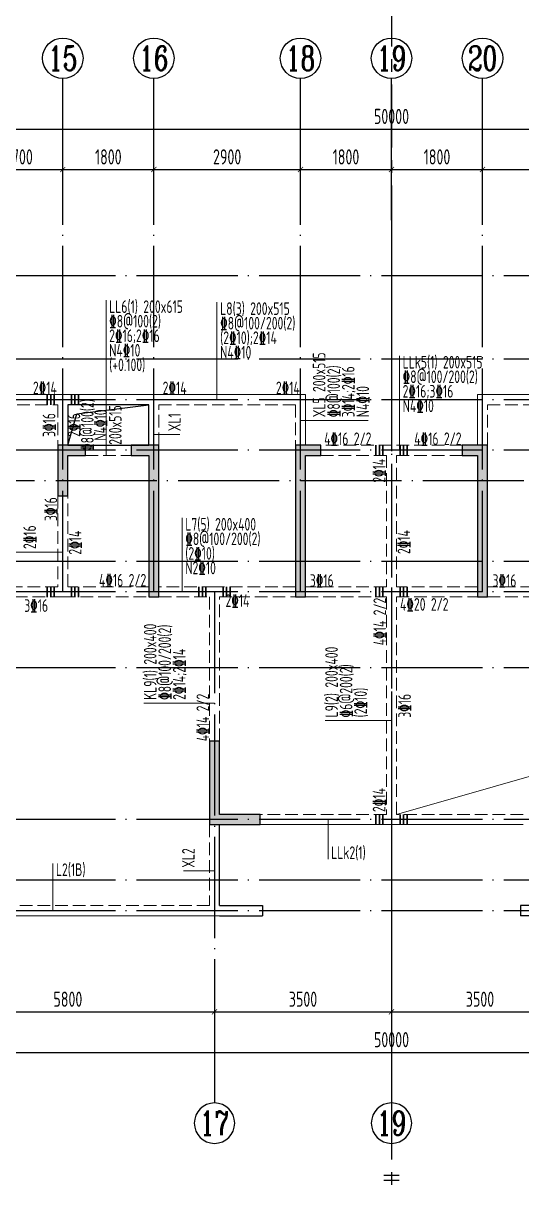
# Model space of a CAD drawing. Extents: x -812054 to 22247, y -644080 to 1003627.
# Drawn here: x -233952 to -224098, y -301250 to -278176 of the extents above; entities that cross this region are included whole.
import ezdxf
from ezdxf.enums import TextEntityAlignment as Align

# ---------------------------------------------------------------- set-up
doc = ezdxf.new("R2010")
doc.units = 0
doc.header["$LTSCALE"] = 1000
for name, pattern in [('CENTER', [2, 1.25, -0.25, 0.25, -0.25]), ('DASH', [0.35, 0.25, -0.1]), ('DOTE', [2.42, 2, -0.2, 0.02, -0.2])]:
    doc.linetypes.add(name, pattern=pattern)
doc.layers.get('0').update_dxf_attribs({"linetype": 'CONTINUOUS'})
doc.layers.get('DEFPOINTS').update_dxf_attribs({"linetype": 'CONTINUOUS'})
for name, color, linetype in [('A-AXIS', 1, 'CONTINUOUS'), ('A-DOTE', 10, 'DOTE'), ('AXIS_NUM', 7, 'CONTINUOUS'), ('BEAM_CON', 4, 'CONTINUOUS'), ('S-D洞口', 4, 'CONTINUOUS'), ('S-L主梁线', 4, 'DASH'), ('S-L梁编号', 6, 'CONTINUOUS'), ('S-L梁配筋', 7, 'CONTINUOUS'), ('S-Q墙填充', 252, 'CONTINUOUS'), ('S-Q墙实线', 6, 'CONTINUOUS'), ('S-Y一般标注', 3, 'CONTINUOUS'), ('THIN', 7, 'CONTINUOUS')]:
    doc.layers.add(name, color=color, linetype=linetype)
doc.layers.add('梁附加箍筋', color=1, linetype='CONTINUOUS', lineweight=35)
doc.styles.add('TSSD_Axis', font='complex.shx', dxfattribs={"width": 0.7, "bigfont": 'hztxt.shx'})
doc.styles.add('TSSD_DIMENSION', font='Tssdeng.shx', dxfattribs={"width": 0.7, "bigfont": 'tssdchn.shx'})
doc.styles.add('TSSD_REIN', font='tssdeng.shx', dxfattribs={"width": 0.7, "height": 300, "bigfont": 'tssdchn.shx'})
doc.dimstyles.new('TSSD_100_100', dxfattribs={"dimtxt": 300, "dimasz": 100, "dimexe": 100, "dimexo": 250, "dimgap": 100, "dimtad": 1, "dimdec": 0, "dimzin": 0, "dimdsep": 46, "dimtxsty": 'TSSD_DIMENSION', "dimblk": 'ARCHTICK', "dimcen": 0, "dimdle": 100, "dimclrt": 7, "dimadec": 0, "dimazin": 0, "dimtfac": 1, "dimtdec": 0, "dimtix": 1, "dimtmove": 2, "dimatfit": 3, "dimldrblk": 'ARCHTICK', "dimfxl": 1, "dimtolj": 1, "dimtzin": 0, "dimarcsym": 0})

# ---------------------------------------------------------------- blocks, each defined once
blk = doc.blocks.new('ts_axno')
at = {"color": 0, "linetype": 'ByBlock', "lineweight": -2}
blk.add_circle((0, 0), 0.5, dxfattribs=at)
at = {"color": 0, "linetype": 'ByBlock', "lineweight": -2, "style": 'TSSD_Axis', "width": 0.7}
blk.add_attdef('A', text='', height=0.6, dxfattribs=at).set_placement((0, 0), align=Align.MIDDLE_CENTER)
blk = doc.blocks.new('_ArchTick')
at = {"color": 0, "linetype": 'ByBlock', "const_width": 0.15}
blk.add_lwpolyline([(-0.5, -0.5), (0.5, 0.5)], dxfattribs=at)
blk = doc.blocks.new('*D144')
at = {"layer": 'DEFPOINTS', "color": 0, "transparency": 16777216}
for p in [(23100, 19250), (21400, 18250), (23100, 18250)]:
    blk.add_point(p, dxfattribs=at)
at = {"layer": 'S-Y一般标注', "color": 0, "lineweight": -2, "transparency": 16777216}
for p, q in [((21300, 19250), (23200, 19250)), ((21400, 18500), (21400, 19350)), ((23100, 18500), (23100, 19350))]:
    blk.add_line(p, q, dxfattribs=at)
at = {"layer": 'S-Y一般标注', "color": 0, "lineweight": -2, "transparency": 16777216, "xscale": 100, "yscale": 100, "zscale": 100, "rotation": 180}
blk.add_blockref('_ArchTick', (21400, 19250), dxfattribs=at)
at = {"layer": 'S-Y一般标注', "color": 0, "lineweight": -2, "transparency": 16777216, "xscale": 100, "yscale": 100, "zscale": 100}
blk.add_blockref('_ArchTick', (23100, 19250), dxfattribs=at)
at = {"layer": 'S-Y一般标注', "color": 7, "transparency": 16777216, "insert": (22250, 19500), "char_height": 300, "attachment_point": 5, "style": 'TSSD_DIMENSION'}
blk.add_mtext('\\A1;1700', dxfattribs=at)
blk = doc.blocks.new('*D145')
at = {"layer": 'DEFPOINTS', "color": 0, "transparency": 16777216}
for p in [(24900, 19250), (23100, 18250), (24900, 18250)]:
    blk.add_point(p, dxfattribs=at)
at = {"layer": 'S-Y一般标注', "color": 0, "lineweight": -2, "transparency": 16777216}
for p, q in [((23000, 19250), (25000, 19250)), ((23100, 18500), (23100, 19350)), ((24900, 18500), (24900, 19350))]:
    blk.add_line(p, q, dxfattribs=at)
at = {"layer": 'S-Y一般标注', "color": 0, "lineweight": -2, "transparency": 16777216, "xscale": 100, "yscale": 100, "zscale": 100, "rotation": 180}
blk.add_blockref('_ArchTick', (23100, 19250), dxfattribs=at)
at = {"layer": 'S-Y一般标注', "color": 0, "lineweight": -2, "transparency": 16777216, "xscale": 100, "yscale": 100, "zscale": 100}
blk.add_blockref('_ArchTick', (24900, 19250), dxfattribs=at)
at = {"layer": 'S-Y一般标注', "color": 7, "transparency": 16777216, "insert": (24000, 19500), "char_height": 300, "attachment_point": 5, "style": 'TSSD_DIMENSION'}
blk.add_mtext('\\A1;1800', dxfattribs=at)
blk = doc.blocks.new('*D146')
at = {"layer": 'DEFPOINTS', "color": 0, "transparency": 16777216}
for p in [(27800, 19250), (24900, 18250), (27800, 18250)]:
    blk.add_point(p, dxfattribs=at)
at = {"layer": 'S-Y一般标注', "color": 0, "lineweight": -2, "transparency": 16777216}
for p, q in [((24800, 19250), (27900, 19250)), ((24900, 18500), (24900, 19350)), ((27800, 18500), (27800, 19350))]:
    blk.add_line(p, q, dxfattribs=at)
at = {"layer": 'S-Y一般标注', "color": 0, "lineweight": -2, "transparency": 16777216, "xscale": 100, "yscale": 100, "zscale": 100, "rotation": 180}
blk.add_blockref('_ArchTick', (24900, 19250), dxfattribs=at)
at = {"layer": 'S-Y一般标注', "color": 0, "lineweight": -2, "transparency": 16777216, "xscale": 100, "yscale": 100, "zscale": 100}
blk.add_blockref('_ArchTick', (27800, 19250), dxfattribs=at)
at = {"layer": 'S-Y一般标注', "color": 7, "transparency": 16777216, "insert": (26350, 19500), "char_height": 300, "attachment_point": 5, "style": 'TSSD_DIMENSION'}
blk.add_mtext('\\A1;2900', dxfattribs=at)
blk = doc.blocks.new('*D147')
at = {"layer": 'DEFPOINTS', "color": 0, "transparency": 16777216}
for p in [(29600, 19250), (27800, 18250), (29600, 18250)]:
    blk.add_point(p, dxfattribs=at)
at = {"layer": 'S-Y一般标注', "color": 0, "lineweight": -2, "transparency": 16777216}
for p, q in [((27700, 19250), (29700, 19250)), ((27800, 18500), (27800, 19350)), ((29600, 18500), (29600, 19350))]:
    blk.add_line(p, q, dxfattribs=at)
at = {"layer": 'S-Y一般标注', "color": 0, "lineweight": -2, "transparency": 16777216, "xscale": 100, "yscale": 100, "zscale": 100, "rotation": 180}
blk.add_blockref('_ArchTick', (27800, 19250), dxfattribs=at)
at = {"layer": 'S-Y一般标注', "color": 0, "lineweight": -2, "transparency": 16777216, "xscale": 100, "yscale": 100, "zscale": 100}
blk.add_blockref('_ArchTick', (29600, 19250), dxfattribs=at)
at = {"layer": 'S-Y一般标注', "color": 7, "transparency": 16777216, "insert": (28700, 19500), "char_height": 300, "attachment_point": 5, "style": 'TSSD_DIMENSION'}
blk.add_mtext('\\A1;1800', dxfattribs=at)
blk = doc.blocks.new('*D148')
at = {"layer": 'DEFPOINTS', "color": 0, "transparency": 16777216}
for p in [(31400, 19250), (29600, 18250), (31400, 18250)]:
    blk.add_point(p, dxfattribs=at)
at = {"layer": 'S-Y一般标注', "color": 0, "lineweight": -2, "transparency": 16777216}
for p, q in [((29500, 19250), (31500, 19250)), ((29600, 18500), (29600, 19350)), ((31400, 18500), (31400, 19350))]:
    blk.add_line(p, q, dxfattribs=at)
at = {"layer": 'S-Y一般标注', "color": 0, "lineweight": -2, "transparency": 16777216, "xscale": 100, "yscale": 100, "zscale": 100, "rotation": 180}
blk.add_blockref('_ArchTick', (29600, 19250), dxfattribs=at)
at = {"layer": 'S-Y一般标注', "color": 0, "lineweight": -2, "transparency": 16777216, "xscale": 100, "yscale": 100, "zscale": 100}
blk.add_blockref('_ArchTick', (31400, 19250), dxfattribs=at)
at = {"layer": 'S-Y一般标注', "color": 7, "transparency": 16777216, "insert": (30500, 19500), "char_height": 300, "attachment_point": 5, "style": 'TSSD_DIMENSION'}
blk.add_mtext('\\A1;1800', dxfattribs=at)
blk = doc.blocks.new('*D149')
at = {"layer": 'DEFPOINTS', "color": 0, "transparency": 16777216}
for p in [(34300, 19250), (31400, 18250), (34300, 18250)]:
    blk.add_point(p, dxfattribs=at)
at = {"layer": 'S-Y一般标注', "color": 0, "lineweight": -2, "transparency": 16777216}
for p, q in [((31300, 19250), (34400, 19250)), ((31400, 18500), (31400, 19350)), ((34300, 18500), (34300, 19350))]:
    blk.add_line(p, q, dxfattribs=at)
at = {"layer": 'S-Y一般标注', "color": 0, "lineweight": -2, "transparency": 16777216, "xscale": 100, "yscale": 100, "zscale": 100, "rotation": 180}
blk.add_blockref('_ArchTick', (31400, 19250), dxfattribs=at)
at = {"layer": 'S-Y一般标注', "color": 0, "lineweight": -2, "transparency": 16777216, "xscale": 100, "yscale": 100, "zscale": 100}
blk.add_blockref('_ArchTick', (34300, 19250), dxfattribs=at)
at = {"layer": 'S-Y一般标注', "color": 7, "transparency": 16777216, "insert": (32850, 19500), "char_height": 300, "attachment_point": 5, "style": 'TSSD_DIMENSION'}
blk.add_mtext('\\A1;2900', dxfattribs=at)
blk = doc.blocks.new('*D159')
at = {"layer": 'DEFPOINTS', "color": 0, "transparency": 16777216}
for p in [(54600, 20050), (4600, 18250), (54600, 18250)]:
    blk.add_point(p, dxfattribs=at)
at = {"layer": 'S-Y一般标注', "color": 0, "lineweight": -2, "transparency": 16777216}
for p, q in [((4600, 18500), (4600, 20150)), ((54600, 18500), (54600, 20150)), ((4500, 20050), (54700, 20050))]:
    blk.add_line(p, q, dxfattribs=at)
at = {"layer": 'S-Y一般标注', "color": 0, "lineweight": -2, "transparency": 16777216, "xscale": 100, "yscale": 100, "zscale": 100, "rotation": 180}
blk.add_blockref('_ArchTick', (4600, 20050), dxfattribs=at)
at = {"layer": 'S-Y一般标注', "color": 0, "lineweight": -2, "transparency": 16777216, "xscale": 100, "yscale": 100, "zscale": 100}
blk.add_blockref('_ArchTick', (54600, 20050), dxfattribs=at)
at = {"layer": 'S-Y一般标注', "color": 7, "transparency": 16777216, "insert": (29600, 20300), "char_height": 300, "attachment_point": 5, "style": 'TSSD_DIMENSION'}
blk.add_mtext('\\A1;50000', dxfattribs=at)
blk = doc.blocks.new('*D176')
at = {"layer": 'DEFPOINTS', "color": 0, "transparency": 16777216}
for p in [(20300, 3600), (26100, 3600), (26100, 2600)]:
    blk.add_point(p, dxfattribs=at)
at = {"layer": 'S-Y一般标注', "color": 0, "lineweight": -2, "transparency": 16777216}
for p, q in [((20300, 3350), (20300, 2500)), ((26100, 3350), (26100, 2500)), ((20200, 2600), (26200, 2600))]:
    blk.add_line(p, q, dxfattribs=at)
at = {"layer": 'S-Y一般标注', "color": 0, "lineweight": -2, "transparency": 16777216, "xscale": 100, "yscale": 100, "zscale": 100, "rotation": 180}
blk.add_blockref('_ArchTick', (20300, 2600), dxfattribs=at)
at = {"layer": 'S-Y一般标注', "color": 0, "lineweight": -2, "transparency": 16777216, "xscale": 100, "yscale": 100, "zscale": 100}
blk.add_blockref('_ArchTick', (26100, 2600), dxfattribs=at)
at = {"layer": 'S-Y一般标注', "color": 7, "transparency": 16777216, "insert": (23200, 2850), "char_height": 300, "attachment_point": 5, "style": 'TSSD_DIMENSION'}
blk.add_mtext('\\A1;5800', dxfattribs=at)
blk = doc.blocks.new('*D177')
at = {"layer": 'DEFPOINTS', "color": 0, "transparency": 16777216}
for p in [(26100, 3600), (29600, 3600), (29600, 2600)]:
    blk.add_point(p, dxfattribs=at)
at = {"layer": 'S-Y一般标注', "color": 0, "lineweight": -2, "transparency": 16777216}
for p, q in [((26100, 3350), (26100, 2500)), ((29600, 3350), (29600, 2500)), ((26000, 2600), (29700, 2600))]:
    blk.add_line(p, q, dxfattribs=at)
at = {"layer": 'S-Y一般标注', "color": 0, "lineweight": -2, "transparency": 16777216, "xscale": 100, "yscale": 100, "zscale": 100, "rotation": 180}
blk.add_blockref('_ArchTick', (26100, 2600), dxfattribs=at)
at = {"layer": 'S-Y一般标注', "color": 0, "lineweight": -2, "transparency": 16777216, "xscale": 100, "yscale": 100, "zscale": 100}
blk.add_blockref('_ArchTick', (29600, 2600), dxfattribs=at)
at = {"layer": 'S-Y一般标注', "color": 7, "transparency": 16777216, "insert": (27850, 2850), "char_height": 300, "attachment_point": 5, "style": 'TSSD_DIMENSION'}
blk.add_mtext('\\A1;3500', dxfattribs=at)
blk = doc.blocks.new('*D182')
at = {"layer": 'DEFPOINTS', "color": 0, "transparency": 16777216}
for p in [(4600, 3600), (54600, 3600), (54600, 1800)]:
    blk.add_point(p, dxfattribs=at)
at = {"layer": 'S-Y一般标注', "color": 0, "lineweight": -2, "transparency": 16777216}
for p, q in [((4600, 3350), (4600, 1700)), ((54600, 3350), (54600, 1700)), ((4500, 1800), (54700, 1800))]:
    blk.add_line(p, q, dxfattribs=at)
at = {"layer": 'S-Y一般标注', "color": 0, "lineweight": -2, "transparency": 16777216, "xscale": 100, "yscale": 100, "zscale": 100, "rotation": 180}
blk.add_blockref('_ArchTick', (4600, 1800), dxfattribs=at)
at = {"layer": 'S-Y一般标注', "color": 0, "lineweight": -2, "transparency": 16777216, "xscale": 100, "yscale": 100, "zscale": 100}
blk.add_blockref('_ArchTick', (54600, 1800), dxfattribs=at)
at = {"layer": 'S-Y一般标注', "color": 7, "transparency": 16777216, "insert": (29600, 2050), "char_height": 300, "attachment_point": 5, "style": 'TSSD_DIMENSION'}
blk.add_mtext('\\A1;50000', dxfattribs=at)
blk = doc.blocks.new('*D185')
at = {"layer": 'DEFPOINTS', "color": 0, "transparency": 16777216}
for p in [(29600, 3600), (33100, 3600), (33100, 2600)]:
    blk.add_point(p, dxfattribs=at)
at = {"layer": 'S-Y一般标注', "color": 0, "lineweight": -2, "transparency": 16777216}
for p, q in [((29600, 3350), (29600, 2500)), ((33100, 3350), (33100, 2500)), ((29500, 2600), (33200, 2600))]:
    blk.add_line(p, q, dxfattribs=at)
at = {"layer": 'S-Y一般标注', "color": 0, "lineweight": -2, "transparency": 16777216, "xscale": 100, "yscale": 100, "zscale": 100, "rotation": 180}
blk.add_blockref('_ArchTick', (29600, 2600), dxfattribs=at)
at = {"layer": 'S-Y一般标注', "color": 0, "lineweight": -2, "transparency": 16777216, "xscale": 100, "yscale": 100, "zscale": 100}
blk.add_blockref('_ArchTick', (33100, 2600), dxfattribs=at)
at = {"layer": 'S-Y一般标注', "color": 7, "transparency": 16777216, "insert": (31350, 2850), "char_height": 300, "attachment_point": 5, "style": 'TSSD_DIMENSION'}
blk.add_mtext('\\A1;3500', dxfattribs=at)
blk = doc.blocks.new('20210807.15312791')
at = {"layer": 'S-Q墙填充'}
h = blk.add_hatch(color=252, dxfattribs=at)
h.dxf.hatch_style = 1
h.paths.add_polyline_path([(79416, 66140), (79416, 65140), (79616, 65140), (79616, 65940), (79966, 65940), (79966, 66140)])
h = blk.add_hatch(color=252, dxfattribs=at)
h.dxf.hatch_style = 1
h.paths.add_polyline_path([(81416, 66140), (80866, 66140), (80866, 65940), (81216, 65940), (81216, 63140), (81416, 63140)])
h = blk.add_hatch(color=252, dxfattribs=at)
h.dxf.hatch_style = 1
h.paths.add_polyline_path([(84116, 66140), (84116, 63140), (84316, 63140), (84316, 65940), (84616, 65940), (84616, 66140)])
h = blk.add_hatch(color=252, dxfattribs=at)
h.dxf.hatch_style = 1
h.paths.add_polyline_path([(87916, 66140), (87416, 66140), (87416, 65940), (87716, 65940), (87716, 63140), (87916, 63140)])
h = blk.add_hatch(color=252, dxfattribs=at)
h.dxf.hatch_style = 1
h.paths.add_polyline_path([(82416, 58640), (83316, 58640), (83416, 58640), (83416, 58840), (83316, 58840), (82616, 58840), (82616, 60290), (82416, 60290)])
at = {"layer": 'BEAM_CON'}
for p, q in [((82616, 57040), (82616, 58640)), ((82616, 57040), (83466, 57040)), ((83466, 57040), (83466, 56840)), ((88566, 57040), (88566, 56840)), ((89416, 57040), (88566, 57040)), ((82616, 56840), (83466, 56840)), ((89416, 56840), (88566, 56840))]:
    blk.add_line(p, q, dxfattribs=at)
at = {"layer": 'S-D洞口', "color": 5}
blk.add_lwpolyline([(79616, 66140), (81216, 66140), (81216, 66940), (79616, 66940), (79616, 66140), (79793, 66762), (81216, 66940)], dxfattribs=at)
at = {"layer": 'S-L主梁线', "linetype": 'ByBlock', "lineweight": 18}
for p, q in [((79516, 67140), (77916, 67140)), ((81316, 67140), (79516, 67140)), ((79616, 66940), (81216, 66940)), ((79616, 66140), (79616, 66940)), ((81216, 66940), (81216, 66140)), ((84316, 67140), (81316, 67140)), ((84316, 66140), (84316, 67140)), ((87716, 67140), (87716, 66140)), ((90716, 67140), (87716, 67140)), ((80866, 66140), (79966, 66140)), ((83416, 58640), (86016, 58640)), ((86016, 58640), (88616, 58640)), ((76616, 56840), (82616, 56840))]:
    blk.add_line(p, q, dxfattribs=at)
at = {"layer": 'S-L主梁线', "linetype": 'DASH', "lineweight": 18}
for p, q in [((77916, 66940), (79416, 66940)), ((79416, 66940), (79416, 66140)), ((81416, 66940), (84116, 66940)), ((81416, 66140), (81416, 66940)), ((84116, 66940), (84116, 66140)), ((87916, 66940), (90616, 66940)), ((87916, 66140), (87916, 66940)), ((86016, 66140), (84616, 66140)), ((87416, 66140), (86016, 66140)), ((79966, 65940), (80866, 65940)), ((84616, 65940), (85916, 65940)), ((85916, 65940), (85916, 63340)), ((86116, 65940), (87416, 65940)), ((86116, 63340), (86116, 65940)), ((79416, 65140), (79416, 63340)), ((79616, 63340), (79616, 65140)), ((79416, 63340), (76816, 63340)), ((81216, 63340), (79616, 63340)), ((82516, 63340), (81416, 63340)), ((84116, 63340), (82516, 63340)), ((85916, 63340), (84316, 63340)), ((87716, 63340), (86116, 63340)), ((89516, 63340), (87916, 63340)), ((76816, 63140), (79516, 63140)), ((79516, 63140), (81216, 63140)), ((81416, 63140), (82416, 63140)), ((82416, 63140), (82416, 60290)), ((82616, 63140), (84116, 63140)), ((82616, 60290), (82616, 63140)), ((84316, 63140), (85916, 63140)), ((85916, 63140), (85916, 58840)), ((86116, 58840), (86116, 63140)), ((86116, 63140), (87716, 63140)), ((87916, 63140), (89416, 63140)), ((85916, 58840), (83416, 58840)), ((88616, 58840), (86116, 58840)), ((82416, 58640), (82416, 57040)), ((82416, 57040), (76816, 57040))]:
    blk.add_line(p, q, dxfattribs=at)
at = {"layer": 'S-Q墙实线'}
for points in [[(79416, 66140), (79416, 65140), (79616, 65140), (79616, 65940), (79966, 65940), (79966, 66140)], [(81416, 66140), (80866, 66140), (80866, 65940), (81216, 65940), (81216, 63140), (81416, 63140)], [(84116, 66140), (84116, 63140), (84316, 63140), (84316, 65940), (84616, 65940), (84616, 66140)], [(87916, 66140), (87416, 66140), (87416, 65940), (87716, 65940), (87716, 63140), (87916, 63140)], [(82416, 58640), (83316, 58640), (83416, 58640), (83416, 58840), (83316, 58840), (82616, 58840), (82616, 60290), (82416, 60290)]]:
    blk.add_lwpolyline(points, close=True, dxfattribs=at)
blk = doc.blocks.new('20210726.16395156')
at = {"layer": 'A-AXIS'}
for p, q in [((23100, 18249.9), (23100, 21049.9)), ((24900, 18249.9), (24900, 21049.9)), ((27800, 18249.9), (27800, 21049.9)), ((29600, 18249.9), (29600, 21049.9)), ((31400, 18249.9), (31400, 21049.9)), ((26100, 3600), (26100, 800)), ((29600, 3600), (29600, 800))]:
    blk.add_line(p, q, dxfattribs=at)
at = {"layer": 'A-DOTE'}
for p, q in [((23100, 10900), (23100, 18249.9)), ((24900, 10900), (24900, 18249.9)), ((27800, 10900), (27800, 18249.9)), ((29600, 18249.9), (29600, 3600)), ((31400, 10900), (31400, 18249.9)), ((55600, 17150), (3600, 17150)), ((55600, 15500), (3600, 15500)), ((55600, 14700), (3600, 14700)), ((55600, 13700), (3600, 13700)), ((3600, 13100.3), (55600, 13100.3)), ((55600, 11500), (3600, 11500)), ((55600, 10900), (3600, 10900)), ((26100, 10900), (26100, 3600)), ((55600, 9400), (3600, 9400)), ((55600, 6400), (3600, 6400)), ((55600, 5200), (3600, 5200)), ((55600, 4600), (3600, 4600))]:
    blk.add_line(p, q, dxfattribs=at)
at = {"layer": 'A-AXIS'}
ref = blk.add_blockref('ts_axno', (23100, 21449.9), dxfattribs=dict(at, xscale=800, yscale=800, zscale=800))
ref.add_attrib('9', '15', dxfattribs={"layer": 'AXIS_NUM', "height": 480, "style": 'TSSD_Axis', "width": 0.7}).set_placement((23100, 21449.9), align=Align.MIDDLE_CENTER)
ref = blk.add_blockref('ts_axno', (24900, 21449.9), dxfattribs=dict(at, xscale=800, yscale=800, zscale=800))
ref.add_attrib('10', '16', dxfattribs={"layer": 'AXIS_NUM', "height": 480, "style": 'TSSD_Axis', "width": 0.7}).set_placement((24900, 21449.9), align=Align.MIDDLE_CENTER)
ref = blk.add_blockref('ts_axno', (27800, 21449.9), dxfattribs=dict(at, xscale=800, yscale=800, zscale=800))
ref.add_attrib('11', '18', dxfattribs={"layer": 'AXIS_NUM', "height": 480, "style": 'TSSD_Axis', "width": 0.7}).set_placement((27800, 21449.9), align=Align.MIDDLE_CENTER)
ref = blk.add_blockref('ts_axno', (29600, 21449.9), dxfattribs=dict(at, xscale=800, yscale=800, zscale=800))
ref.add_attrib('12', '19', dxfattribs={"layer": 'AXIS_NUM', "height": 480, "style": 'TSSD_Axis', "width": 0.7}).set_placement((29600, 21449.9), align=Align.MIDDLE_CENTER)
ref = blk.add_blockref('ts_axno', (31400, 21449.9), dxfattribs=dict(at, xscale=800, yscale=800, zscale=800))
ref.add_attrib('13', '20', dxfattribs={"layer": 'AXIS_NUM', "height": 480, "style": 'TSSD_Axis', "width": 0.7}).set_placement((31400, 21449.9), align=Align.MIDDLE_CENTER)
ref = blk.add_blockref('ts_axno', (26100, 400), dxfattribs=dict(at, xscale=-800, yscale=800, zscale=800, rotation=180))
ref.add_attrib('10', '17', dxfattribs={"layer": 'AXIS_NUM', "height": 480, "style": 'TSSD_Axis', "width": 0.7}).set_placement((26100, 400), align=Align.MIDDLE_CENTER)
ref = blk.add_blockref('ts_axno', (29600, 400), dxfattribs=dict(at, xscale=-800, yscale=800, zscale=800, rotation=180))
ref.add_attrib('13', '19', dxfattribs={"layer": 'AXIS_NUM', "height": 480, "style": 'TSSD_Axis', "width": 0.7}).set_placement((29600, 400), align=Align.MIDDLE_CENTER)
at = {"layer": 'S-Y一般标注'}
for base, p1, p2, picture, middle in [((54600, 20049.9), (4600, 18249.9), (54600, 18249.9), '*D159', (29600, 20299.9)), ((23100, 19249.9), (21400, 18249.9), (23100, 18249.9), '*D144', (22250, 19499.9)), ((24900, 19249.9), (23100, 18249.9), (24900, 18249.9), '*D145', (24000, 19499.9)), ((27800, 19249.9), (24900, 18249.9), (27800, 18249.9), '*D146', (26350, 19499.9)), ((29600, 19249.9), (27800, 18249.9), (29600, 18249.9), '*D147', (28700, 19499.9)), ((31400, 19249.9), (29600, 18249.9), (31400, 18249.9), '*D148', (30500, 19499.9)), ((34300, 19249.9), (31400, 18249.9), (34300, 18249.9), '*D149', (32850, 19499.9)), ((54600, 1800), (4600, 3600), (54600, 3600), '*D182', (29600, 2050)), ((26100, 2600), (20300, 3600), (26100, 3600), '*D176', (23200, 2850)), ((29600, 2600), (26100, 3600), (29600, 3600), '*D177', (27850, 2850)), ((33100, 2600), (29600, 3600), (33100, 3600), '*D185', (31350, 2850))]:
    dim = blk.add_linear_dim(base=base, p1=p1, p2=p2, dimstyle='TSSD_100_100', dxfattribs=at)
    dim.commit()
    dim.dimension.update_dxf_attribs({"geometry": picture, "text_midpoint": middle})

msp = doc.modelspace()

# ---------------------------------------------------------------- linework, layer by layer
at = {"layer": 'S-L梁编号', "lineweight": 18}
for p, q in [((-232317.08, -286721.18), (-232317.08, -283650.67)), ((-230122.79, -285615.41), (-230122.79, -283689.77)), ((-226513.68, -286615.41), (-226513.68, -284748.7)), ((-228471.35, -286023.96), (-227133.92, -286023.96)), ((-231371.35, -286299.96), (-230857.39, -286299.96)), ((-230812.12, -289415.41), (-230812.12, -287952.43)), ((-233171.34, -288629.91), (-234526.38, -288629.91)), ((-230171.35, -291610.24), (-231568.32, -291610.24)), ((-226671.35, -291957.51), (-227982.24, -291957.51)), ((-227926.54, -293915.41), (-227926.54, -294694.32)), ((-233369.3, -295715.25), (-233369.3, -294779.78)), ((-230171.35, -294929.12), (-230784.53, -294929.12))]:
    msp.add_line(p, q, dxfattribs=at)
msp.add_lwpolyline([(-226571.35, -293815.41), (-201771.34, -286715.41)], dxfattribs=at)
at = {"layer": 'THIN', "linetype": 'CENTER'}
msp.add_line((-226671.34, -277382.63), (-226671.34, -301249.55), dxfattribs=at)
at = {"layer": 'THIN'}
for p, q in [((-226521.34, -300949.55), (-226821.34, -300949.55)), ((-226521.34, -301049.55), (-226821.34, -301049.55))]:
    msp.add_line(p, q, dxfattribs=at)
at = {"layer": '梁附加箍筋', "lineweight": 35}
for p, q in [((-233481.34, -285715.41), (-233481.34, -285515.41)), ((-233411.34, -285715.41), (-233411.34, -285515.41)), ((-233341.34, -285715.41), (-233341.34, -285515.41)), ((-233001.34, -285715.41), (-233001.34, -285515.41)), ((-232931.34, -285715.41), (-232931.34, -285515.41)), ((-232861.34, -285715.41), (-232861.34, -285515.41)), ((-226981.34, -286715.41), (-226981.34, -286515.41)), ((-226911.34, -286715.41), (-226911.34, -286515.41)), ((-226841.34, -286715.41), (-226841.34, -286515.41)), ((-226501.34, -286715.41), (-226501.34, -286515.41)), ((-226431.34, -286715.41), (-226431.34, -286515.41)), ((-226361.34, -286715.41), (-226361.34, -286515.41)), ((-233481.34, -289515.41), (-233481.34, -289315.41)), ((-233411.34, -289515.41), (-233411.34, -289315.41)), ((-233341.34, -289515.41), (-233341.34, -289315.41)), ((-233001.34, -289515.41), (-233001.34, -289315.41)), ((-232931.34, -289515.41), (-232931.34, -289315.41)), ((-232861.34, -289515.41), (-232861.34, -289315.41)), ((-230481.35, -289515.41), (-230481.35, -289315.41)), ((-230411.35, -289515.41), (-230411.35, -289315.41)), ((-230341.35, -289515.41), (-230341.35, -289315.41)), ((-230001.35, -289515.41), (-230001.35, -289315.41)), ((-229931.35, -289515.41), (-229931.35, -289315.41)), ((-229861.35, -289515.41), (-229861.35, -289315.41)), ((-226981.35, -289515.41), (-226981.35, -289315.41)), ((-226911.35, -289515.41), (-226911.35, -289315.41)), ((-226841.35, -289515.41), (-226841.35, -289315.41)), ((-226501.35, -289515.41), (-226501.35, -289315.41)), ((-226431.35, -289515.41), (-226431.35, -289315.41)), ((-226361.35, -289515.41), (-226361.35, -289315.41)), ((-226981.35, -294015.41), (-226981.35, -293815.41)), ((-226911.35, -294015.41), (-226911.35, -293815.41)), ((-226841.35, -294015.41), (-226841.35, -293815.41)), ((-226501.35, -294015.41), (-226501.35, -293815.41)), ((-226431.35, -294015.41), (-226431.35, -293815.41)), ((-226361.35, -294015.41), (-226361.35, -293815.41))]:
    msp.add_line(p, q, dxfattribs=at)

# ---------------------------------------------------------------- block references
at = {"layer": 'A-DOTE'}
msp.add_blockref('20210726.16395156', (-256271.34, -300315.46), dxfattribs=at)
at = {"layer": 'S-Q墙填充'}
msp.add_blockref('20210807.15312791', (-312686.98, -352654.95), dxfattribs=at)

# ---------------------------------------------------------------- texts
at = {"layer": 'S-L梁编号', "color": 6, "style": 'TSSD_REIN', "width": 0.7}
for s, p in [('LL6(1) 200x615', (-232254.58, -283900.67)), ('L8(3) 200x515', (-230060.29, -283939.77)), ('LLk5(1) 200x515', (-226451.18, -284998.7)), ('L7(5) 200x400', (-230749.62, -288202.43)), ('LLk2(1)', (-227864.04, -294694.32)), ('L2(1B)', (-233306.8, -295029.78))]:
    msp.add_text(s, height=250, dxfattribs=at).set_placement(p)
for s, p in [('XL5 200x515', (-227977.19, -285961.46)), ('XL1', (-230838.16, -286237.46)), ('KL9(1) 200x400', (-231318.32, -291547.74)), ('L9(2) 200x400', (-227732.24, -291895.01)), ('XL2', (-230563.38, -294866.62))]:
    msp.add_text(s, height=250, rotation=90, dxfattribs=at).set_placement(p)
at = {"layer": 'S-L梁配筋', "color": 7, "style": 'TSSD_REIN', "width": 0.7}
for s, p in [('%%1328@100(2)', (-232254.58, -284188.17)), ('%%1328@100/200(2)', (-230060.29, -284227.27)), ('2%%13216;2%%13216', (-232254.58, -284475.67)), ('(2%%13210);2%%13214', (-230060.29, -284514.77)), ('N4%%13210', (-232254.58, -284763.17)), ('N4%%13210', (-230060.29, -284802.27)), ('(+0.100)', (-232254.58, -285050.67)), ('%%1328@100/200(2)', (-226451.18, -285286.2)), ('2%%13216;3%%13216', (-226451.18, -285573.7)), ('N4%%13210', (-226451.18, -285861.2)), ('%%1328@100/200(2)', (-230749.62, -288489.93)), ('(2%%13210)', (-230749.62, -288777.43)), ('N2%%13210', (-230749.62, -289064.93)), ('3%%13216', (-233933.85, -289809.01))]:
    msp.add_text(s, height=250, dxfattribs=at).set_placement(p)
for s, p in [('%%1328@100(2)', (-227689.69, -285961.46)), ('3%%13214;2%%13216', (-227402.19, -285961.46)), ('N4%%13210', (-227114.69, -285961.46)), ('2%%13214', (-226792.5, -287256.69)), ('2%%13216', (-233701.38, -288567.41)), ('%%1328@100/200(2)', (-231030.82, -291547.74)), ('2%%13214;2%%13214', (-230743.32, -291547.74)), ('%%1326@200(2)', (-227444.74, -291895.01)), ('(2%%13210)', (-227157.24, -291895.01)), ('4%%13214 2/2', (-230278.02, -292365.74)), ('2%%13214', (-226792.5, -293765.41))]:
    msp.add_text(s, height=250, rotation=90, dxfattribs=at).set_placement(p)
for s, p in [('2%%13214', (-233289.43, -285506.93)), ('2%%13214', (-230723.6, -285506.93)), ('2%%13214', (-228484.55, -285506.93)), ('4%%13216 2/2', (-227068.54, -286511.78)), ('4%%13216 2/2', (-225286.83, -286511.78)), ('4%%13216 2/2', (-231521.35, -289307.78)), ('3%%13216', (-227814.85, -289315.2)), ('3%%13216', (-224201.55, -289315.2))]:
    msp.add_text(s, height=250, dxfattribs=at).set_placement(p, align=Align.RIGHT)
for s, p in [('%%1328@100(2)', (-232561.74, -286115.41)), ('N4%%13210', (-232299.51, -286115.41)), ('200x515', (-232008.69, -286115.41)), ('3%%13216', (-233318.65, -286115.41)), ('2%%13216', (-232826.35, -286115.41)), ('3%%13216', (-233282.44, -287778.41)), ('2%%13214', (-232803.09, -288441.74)), ('2%%13214', (-226301.69, -288429.41)), ('3%%13216', (-226287.09, -291665.41))]:
    msp.add_text(s, height=250, rotation=90, dxfattribs=at).set_placement(p, align=Align.CENTER)
msp.add_text('2%%13214', height=250, dxfattribs=at).set_placement((-229718.08, -289787.73), align=Align.BOTTOM_CENTER)
msp.add_text('4%%13214 2/2', height=250, rotation=90, dxfattribs=at).set_placement((-226779, -289530.01), align=Align.RIGHT)
at = {"layer": 'S-L梁配筋', "color": 1, "style": 'TSSD_REIN', "width": 0.7}
msp.add_text('4%%13220 2/2', height=250, dxfattribs=at).set_placement((-226023.75, -289785.95), align=Align.CENTER)

doc.saveas('drawing.dxf')
